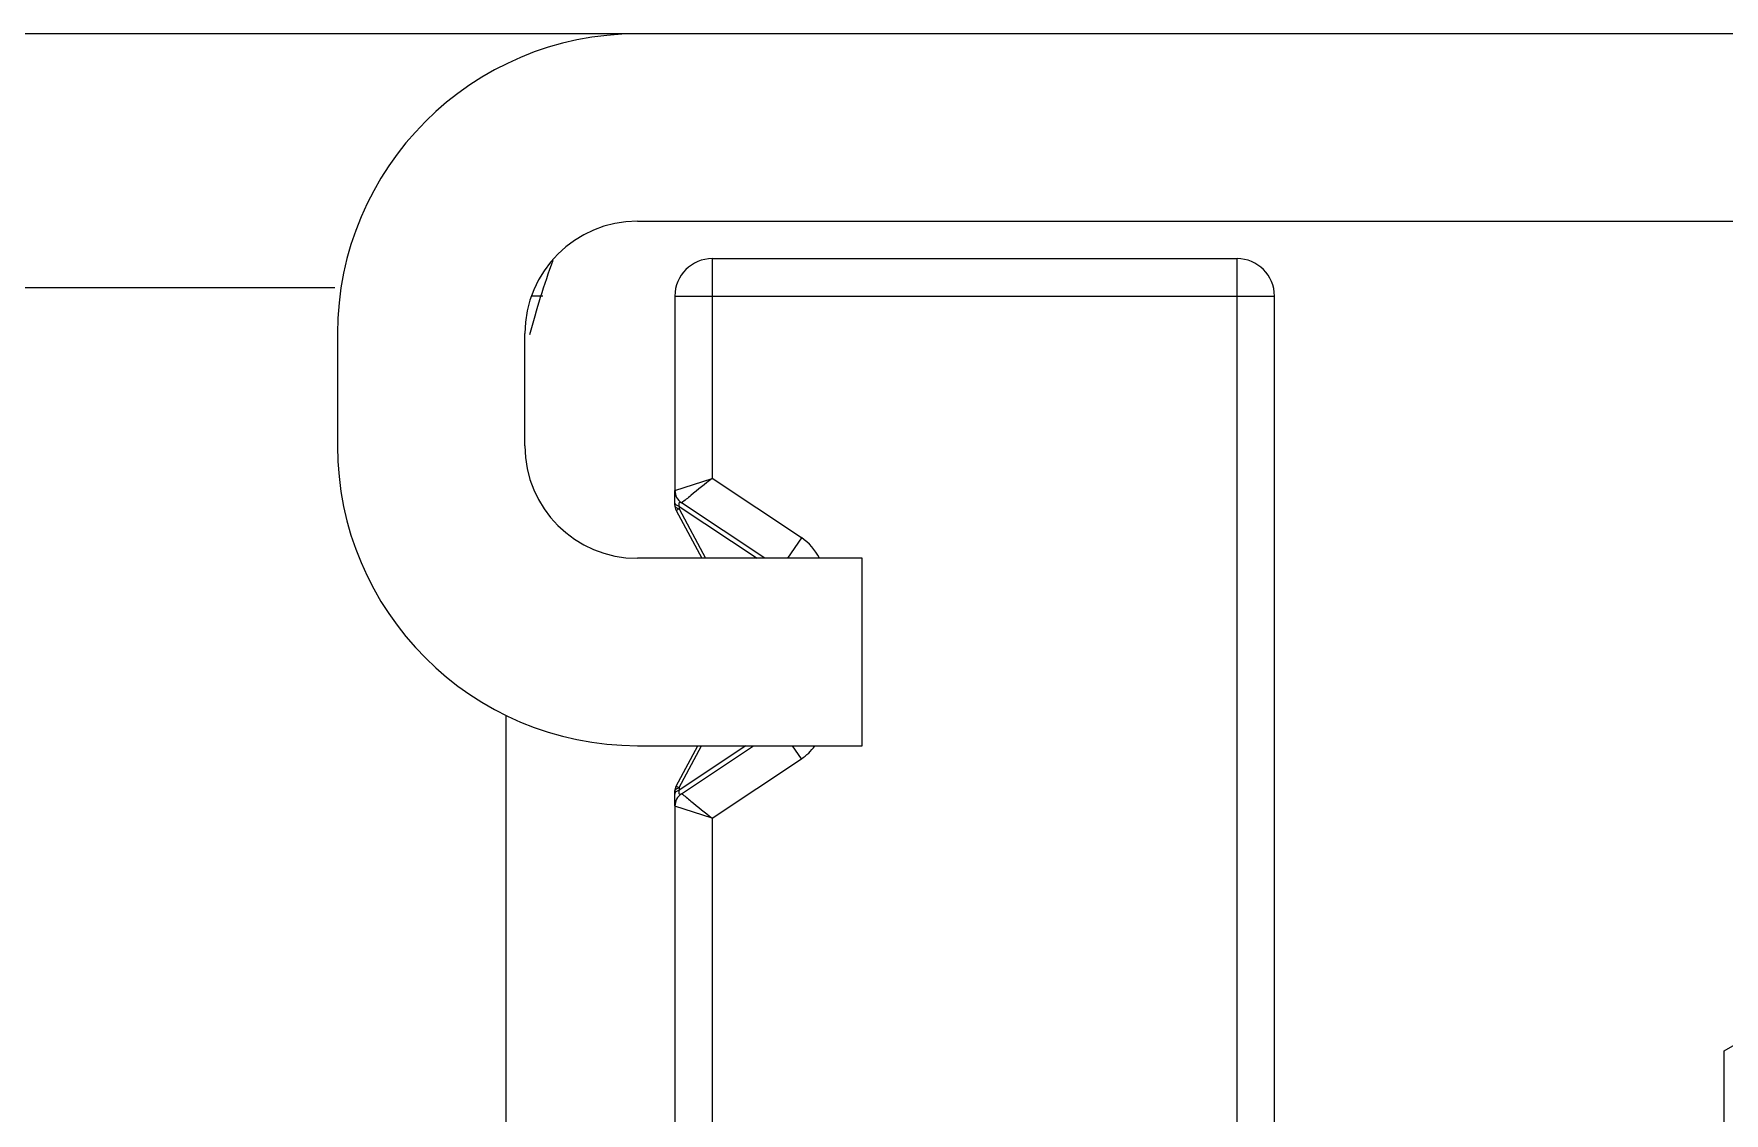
# Model space of a CAD drawing. Extents: x 4995099 to 5303443, y 4627657 to 4889583.
# Drawn here: x 5068996.6 to 5069227.2, y 4728899.9 to 4729047.1 of the extents above; entities that cross this region are included whole.
import ezdxf

# ---------------------------------------------------------------- set-up
doc = ezdxf.new("R2010")
doc.units = 0
doc.header["$LTSCALE"] = 1000
doc.header["$MEASUREMENT"] = 0
doc.layers.get('0').update_dxf_attribs({"color": 4, "linetype": 'CONTINUOUS'})

msp = doc.modelspace()

# ---------------------------------------------------------------- linework, layer by layer
for p, q in [((5069416.27, 4729047.15), (5068174.35, 4729047.14)), ((5069078.94, 4729021.59), (5069416.27, 4729021.59)), ((5069089.16, 4729016.48), (5069089.16, 4728986.51)), ((5069089.16, 4729016.48), (5069160.72, 4729016.48)), ((5069160.72, 4728866.92), (5069160.72, 4729016.48)), ((5069037.68, 4729012.49), (5068606.2, 4729012.49)), ((5069066.07, 4729011.37), (5069064.55, 4729011.37)), ((5069084.05, 4729011.37), (5069084.05, 4728984.87)), ((5069084.05, 4729011.37), (5069165.83, 4729011.37)), ((5069165.83, 4728863.27), (5069165.83, 4729011.37)), ((5069038.05, 4729006.26), (5069038.05, 4728990.93)), ((5069063.61, 4728990.93), (5069063.61, 4729006.26)), ((5069084.05, 4728984.87), (5069089.16, 4728986.51)), ((5069084.05, 4728982.85), (5069084.05, 4728984.84)), ((5069101.31, 4728978.41), (5069089.16, 4728986.51)), ((5069084.05, 4728983.21), (5069084.05, 4728983.31)), ((5069084.63, 4728982.34), (5069084.23, 4728982.12)), ((5069084.38, 4728982.45), (5069084.59, 4728982.35)), ((5069084.63, 4728982.69), (5069084.63, 4728982.34)), ((5069084.63, 4728982.69), (5069095.28, 4728975.6)), ((5069084.63, 4728982.34), (5069088.24, 4728975.6)), ((5069096.32, 4728975.6), (5069084.96, 4728983.17)), ((5069084.23, 4728982.12), (5069087.73, 4728975.6)), ((5069101.31, 4728978.41), (5069099.43, 4728975.6)), ((5069227.16, 4728908.42), (5069349.82, 4728979.24)), ((5069109.61, 4728975.6), (5069078.94, 4728975.6)), ((5069109.61, 4728950.04), (5069109.61, 4728975.6)), ((5069061.05, 4728883.4), (5069061.05, 4728954.18)), ((5069078.94, 4728950.04), (5069109.61, 4728950.04)), ((5069084.23, 4728944.54), (5069087.18, 4728950.04)), ((5069093.75, 4728950.04), (5069084.63, 4728943.97)), ((5069084.63, 4728944.32), (5069087.69, 4728950.04)), ((5069084.96, 4728943.49), (5069094.79, 4728950.04)), ((5069101.31, 4728948.25), (5069100.12, 4728950.04)), ((5069089.16, 4728940.15), (5069101.31, 4728948.25)), ((5069084.05, 4728941.82), (5069084.05, 4728943.81)), ((5069084.23, 4728944.54), (5069084.63, 4728944.32)), ((5069084.38, 4728944.21), (5069084.59, 4728944.31)), ((5069084.63, 4728944.32), (5069084.63, 4728943.97)), ((5069084.05, 4728941.95), (5069084.05, 4728942.36)), ((5069084.05, 4728941.79), (5069084.05, 4728731.77)), ((5069089.16, 4728940.15), (5069084.05, 4728941.79)), ((5069089.16, 4728940.15), (5069089.16, 4728735.05)), ((5069227.16, 4728766.78), (5069227.16, 4728908.42))]:
    msp.add_line(p, q)
for centre, radius, start, end in [((5069078.94, 4729006.26), 40.89, 90, 180), ((5069078.94, 4729006.26), 15.33, 90, 180), ((5069163.27, 4728980.71), 102.22, 159.6685, 165.625), ((5069089.16, 4729011.37), 5.11, 90, 180), ((5069160.72, 4729011.37), 5.11, 0, 90), ((5069078.94, 4728990.93), 40.89, 180, 270), ((5069078.94, 4728990.93), 15.33, 180, 270), ((5069086.1, 4728984.87), 2.04, 180, 236.3099), ((5069085.59, 4728982.85), 1.53, 180, 208.1839), ((5069084.92, 4728983.45), 1.14, 238.1, 241.2862), ((5069085.25, 4728984.17), 1.93, 249.7906, 251.2256), ((5069097.34, 4728972.46), 7.16, 26.1204, 56.3099), ((5069097.34, 4728954.2), 7.16, 303.6901, 324.1234), ((5069085.59, 4728943.81), 1.53, 151.8161, 180), ((5069086.1, 4728941.79), 2.04, 123.6901, 180), ((5069084.92, 4728943.21), 1.14, 118.7157, 121.8919), ((5069085.25, 4728942.49), 1.94, 108.7666, 110.2059)]:
    msp.add_arc(centre, radius, start, end)
for points, knots in [([(5069089.16, 4728986.51), (5069088.18, 4728985.73), (5069086.75, 4728984.66), (5069085.42, 4728983.46), (5069084.96, 4728983.17)], [0, 0, 0, 0, 0.698346, 1, 1, 1, 1]), ([(5069084.12, 4728983.01), (5069084.1, 4728983.04), (5069084.07, 4728983.1), (5069084.05, 4728983.17), (5069084.05, 4728983.21)], [0, 0, 0, 0, 0.519543, 1, 1, 1, 1]), ([(5069084.63, 4728982.69), (5069084.57, 4728982.71), (5069084.39, 4728982.79), (5069084.2, 4728982.9), (5069084.12, 4728983.01)], [0, 0, 0, 0, 0.29815, 1, 1, 1, 1]), ([(5069084.96, 4728983.17), (5069084.89, 4728983.22), (5069084.53, 4728983.3), (5069084.6, 4728982.86), (5069084.63, 4728982.69)], [0, 0, 0, 0, 0.346904, 1, 1, 1, 1]), ([(5069084.12, 4728943.65), (5069084.1, 4728943.62), (5069084.07, 4728943.56), (5069084.05, 4728943.49), (5069084.05, 4728943.45)], [0, 0, 0, 0, 0.519447, 1, 1, 1, 1]), ([(5069084.63, 4728943.97), (5069084.57, 4728943.95), (5069084.39, 4728943.87), (5069084.2, 4728943.76), (5069084.12, 4728943.65)], [0, 0, 0, 0, 0.298151, 1, 1, 1, 1]), ([(5069084.63, 4728943.97), (5069084.6, 4728943.79), (5069084.53, 4728943.36), (5069084.89, 4728943.44), (5069084.96, 4728943.49)], [0, 0, 0, 0, 0.652586, 1, 1, 1, 1]), ([(5069084.96, 4728943.49), (5069085.42, 4728943.2), (5069086.75, 4728942), (5069088.18, 4728940.93), (5069089.16, 4728940.15)], [0, 0, 0, 0, 0.301655, 1, 1, 1, 1])]:
    msp.add_open_spline(points, degree=3, knots=knots)
for points in [[(5069084.05, 4728982.85), (5069084.05, 4728982.69), (5069084.19, 4728982.56), (5069084.32, 4728982.48)], [(5069084.05, 4728943.81), (5069084.05, 4728943.96), (5069084.19, 4728944.1), (5069084.32, 4728944.18)]]:
    msp.add_open_spline(points, degree=3)

doc.saveas('drawing.dxf')
